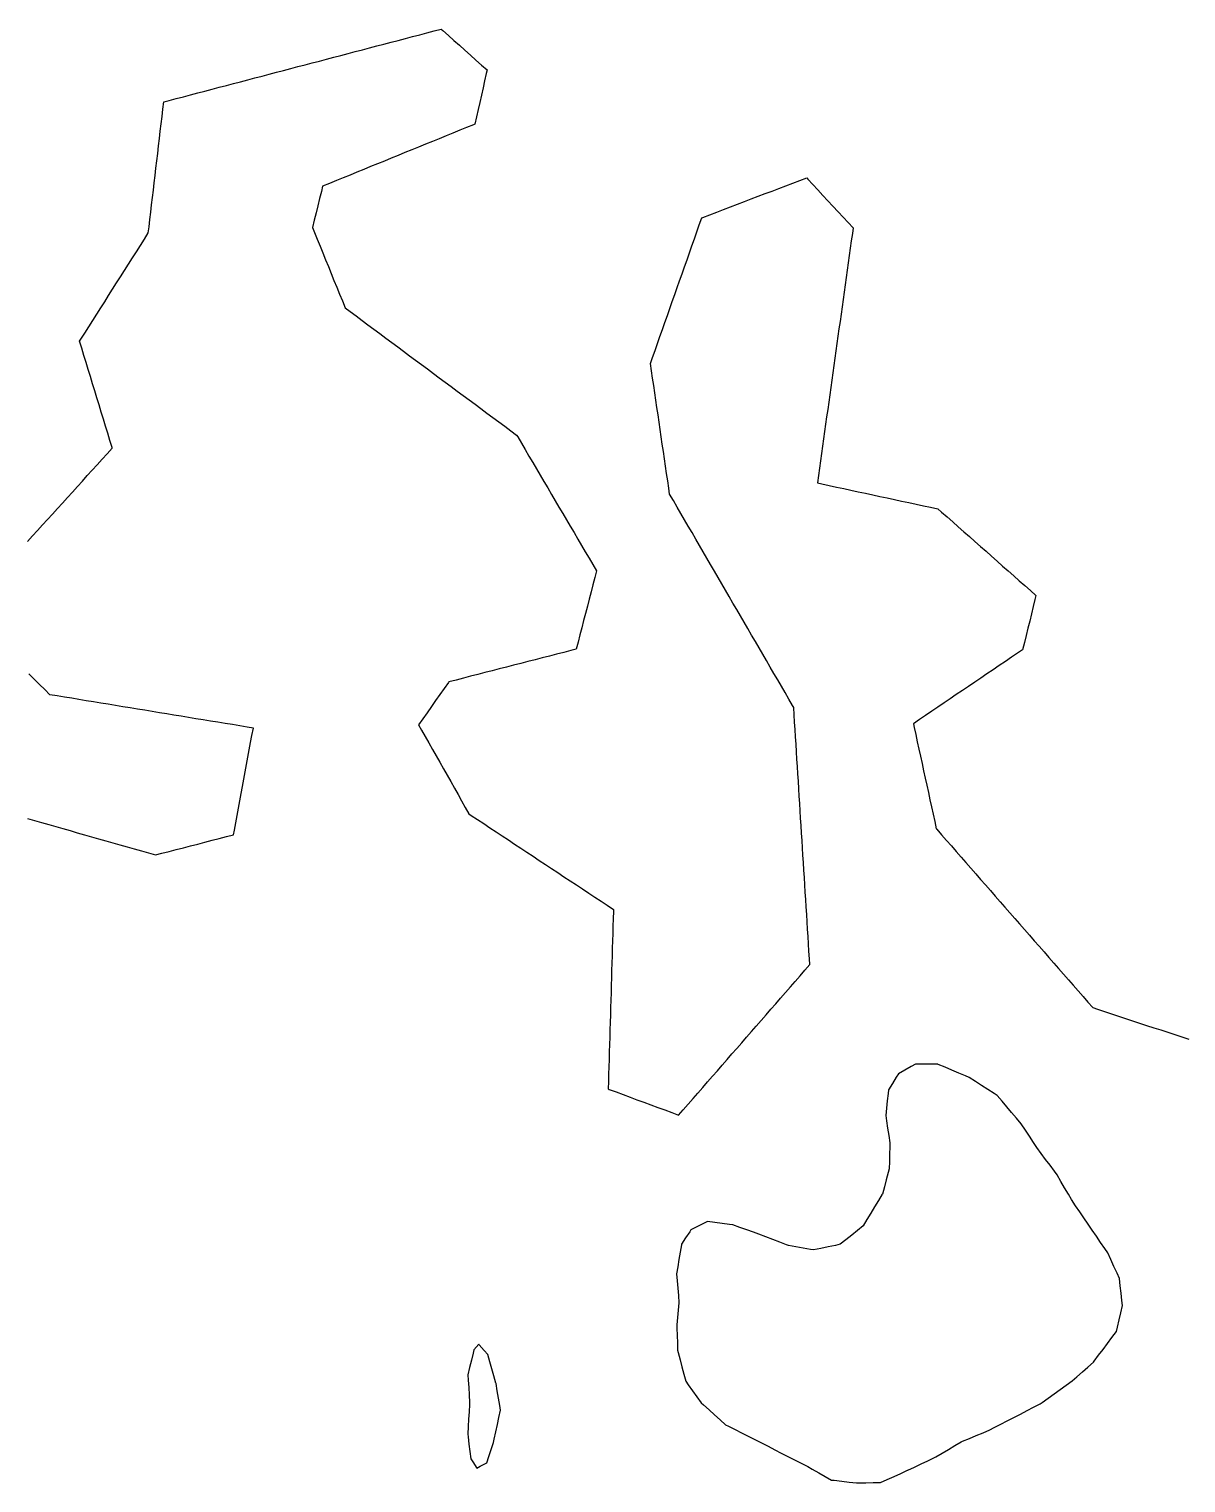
# Model space of a CAD drawing. Header units: millimetres. Extents: x 32 to 3054, y 42 to 5568.
# Drawn here: x 603.6 to 759.8, y 1513.6 to 1709.9 of the extents above; entities that cross this region are included whole.
import ezdxf

# ---------------------------------------------------------------- set-up
doc = ezdxf.new("R2010")
doc.units = ezdxf.units.MM
for name, color, linetype in [('ALL_ISLANDS', 7, 'Continuous'), ('OUTLINE_ISLAND_01', 7, 'Continuous'), ('OUTLINE_ISLAND_07', 7, 'Continuous'), ('OUTLINE_ISLAND_72', 7, 'Continuous')]:
    doc.layers.add(name, color=color, linetype=linetype)

msp = doc.modelspace()

# ---------------------------------------------------------------- linework, layer by layer
at = {"layer": 'ALL_ISLANDS'}
for points in [[(603.3952, 1640.7466), (604.0681, 1641.4864), (604.741, 1642.2261), (605.4138, 1642.9659), (606.0867, 1643.7057), (606.7595, 1644.4454), (607.4324, 1645.1852), (608.1053, 1645.925), (608.7781, 1646.6647), (609.451, 1647.4045), (610.1238, 1648.1443), (610.7967, 1648.884), (611.4696, 1649.6238), (612.1424, 1650.3636), (612.8153, 1651.1034), (613.4881, 1651.8431), (614.161, 1652.5829), (614.8339, 1653.3227), (614.8033, 1653.4228), (614.5118, 1654.3794), (614.2203, 1655.3359), (613.9287, 1656.2925), (613.6372, 1657.249), (613.3456, 1658.2056), (613.0541, 1659.1621), (612.7625, 1660.1187), (612.471, 1661.0753), (612.1794, 1662.0318), (611.8879, 1662.9884), (611.5963, 1663.9449), (611.3048, 1664.9015), (611.0133, 1665.858), (610.7217, 1666.8146), (610.4302, 1667.7712), (610.5968, 1668.0337), (611.1326, 1668.878), (611.6685, 1669.7223), (612.2044, 1670.5666), (612.7402, 1671.4109), (613.2761, 1672.2552), (613.812, 1673.0995), (614.3478, 1673.9438), (614.8837, 1674.7881), (615.4195, 1675.6324), (615.9554, 1676.4767), (616.4913, 1677.321), (617.0271, 1678.1653), (617.563, 1679.0096), (618.0989, 1679.8539), (618.6347, 1680.6982), (619.1706, 1681.5425), (619.7065, 1682.3868), (619.8021, 1683.2002), (619.919, 1684.1933), (620.0358, 1685.1865), (620.1527, 1686.1796), (620.2695, 1687.1728), (620.3864, 1688.1659), (620.5032, 1689.1591), (620.62, 1690.1522), (620.7369, 1691.1454), (620.8537, 1692.1385), (620.9706, 1693.1317), (621.0874, 1694.1248), (621.2042, 1695.118), (621.3211, 1696.1111), (621.4379, 1697.1043), (621.5548, 1698.0974), (621.6716, 1699.0906), (621.7884, 1700.0837), (622.5019, 1700.2708), (623.4692, 1700.5243), (624.4365, 1700.7779), (625.4039, 1701.0314), (626.3712, 1701.285), (627.3385, 1701.5386), (628.3058, 1701.7921), (629.2731, 1702.0457), (630.2404, 1702.2993), (631.2078, 1702.5528), (632.1751, 1702.8064), (633.1424, 1703.06), (634.1097, 1703.3135), (635.077, 1703.5671), (636.0444, 1703.8206), (637.0117, 1704.0742), (637.979, 1704.3278), (638.9463, 1704.5813), (639.9136, 1704.8349), (640.8809, 1705.0885), (641.8483, 1705.342), (642.8156, 1705.5956), (643.7829, 1705.8492), (644.7502, 1706.1027), (645.7175, 1706.3563), (646.6849, 1706.6099), (647.6522, 1706.8634), (648.6195, 1707.117), (649.5868, 1707.3705), (650.5541, 1707.6241), (651.5215, 1707.8777), (652.4888, 1708.1312), (653.4561, 1708.3848), (654.4234, 1708.6384), (655.3907, 1708.8919), (656.358, 1709.1455), (657.3254, 1709.3991), (658.2927, 1709.6526), (659.26, 1709.9062), (659.4754, 1709.7138), (660.2211, 1709.0476), (660.9669, 1708.3813), (661.7126, 1707.7151), (662.4584, 1707.0489), (663.2041, 1706.3826), (663.9499, 1705.7164), (664.6956, 1705.0502), (665.4414, 1704.384), (665.3363, 1703.9124), (665.1188, 1702.9363), (664.9014, 1701.9602), (664.6839, 1700.9842), (664.4665, 1700.0081), (664.249, 1699.032), (664.0316, 1698.0559), (663.8141, 1697.0799), (663.6156, 1696.999), (662.6896, 1696.6214), (661.7636, 1696.2439), (660.8377, 1695.8663), (659.9117, 1695.4888), (658.9857, 1695.1112), (658.0597, 1694.7337), (657.1337, 1694.3561), (656.2077, 1693.9786), (655.2817, 1693.601), (654.3557, 1693.2235), (653.4297, 1692.8459), (652.5037, 1692.4684), (651.5778, 1692.0908), (650.6518, 1691.7133), (649.7258, 1691.3357), (648.7998, 1690.9582), (647.8738, 1690.5806), (646.9478, 1690.2031), (646.0218, 1689.8255), (645.0958, 1689.448), (644.1698, 1689.0704), (643.2438, 1688.6929), (643.0716, 1687.9954), (642.8319, 1687.0246), (642.5921, 1686.0538), (642.3524, 1685.0829), (642.1127, 1684.1121), (641.8729, 1683.1413), (642.146, 1682.4681), (642.522, 1681.5415), (642.898, 1680.6149), (643.274, 1679.6882), (643.65, 1678.7616), (644.0259, 1677.835), (644.4019, 1676.9084), (644.7779, 1675.9817), (645.1539, 1675.0551), (645.5298, 1674.1285), (645.9058, 1673.2018), (646.2818, 1672.2752), (646.9553, 1671.7755), (647.7584, 1671.1796), (648.5614, 1670.5837), (649.3645, 1669.9878), (650.1676, 1669.392), (650.9707, 1668.7961), (651.7737, 1668.2002), (652.5768, 1667.6043), (653.3799, 1667.0084), (654.183, 1666.4126), (654.986, 1665.8167), (655.7891, 1665.2208), (656.5922, 1664.6249), (657.3952, 1664.029), (658.1983, 1663.4331), (659.0014, 1662.8373), (659.8045, 1662.2414), (660.6075, 1661.6455), (661.4106, 1661.0496), (662.2137, 1660.4537), (663.0168, 1659.8579), (663.8198, 1659.262), (664.6229, 1658.6661), (665.426, 1658.0702), (666.229, 1657.4743), (667.0321, 1656.8785), (667.8352, 1656.2826), (668.6383, 1655.6867), (669.4413, 1655.0908), (669.5793, 1654.8564), (670.0864, 1653.9946), (670.5935, 1653.1327), (671.1007, 1652.2708), (671.6078, 1651.409), (672.115, 1650.5471), (672.6221, 1649.6852), (673.1292, 1648.8234), (673.6364, 1647.9615), (674.1435, 1647.0997), (674.6506, 1646.2378), (675.1578, 1645.3759), (675.6649, 1644.5141), (676.1721, 1643.6522), (676.6792, 1642.7903), (677.1863, 1641.9285), (677.6935, 1641.0666), (678.2006, 1640.2047), (678.7078, 1639.3429), (679.2149, 1638.481), (679.722, 1637.6191), (680.2292, 1636.7573), (679.999, 1635.8714), (679.7475, 1634.9036), (679.4959, 1633.9357), (679.2444, 1632.9679), (678.9929, 1632), (678.7414, 1631.0322), (678.4899, 1630.0643), (678.2384, 1629.0964), (677.9868, 1628.1286), (677.7353, 1627.1607), (677.4838, 1626.1929), (676.774, 1626.0109), (675.8053, 1625.7625), (674.8366, 1625.5141), (673.868, 1625.2657), (672.8993, 1625.0173), (671.9307, 1624.7689), (670.962, 1624.5205), (669.9933, 1624.2722), (669.0247, 1624.0238), (668.056, 1623.7754), (667.0874, 1623.527), (666.1187, 1623.2786), (665.15, 1623.0302), (664.1814, 1622.7818), (663.2127, 1622.5334), (662.244, 1622.2851), (661.2754, 1622.0367), (660.3067, 1621.7883), (660.2433, 1621.6991), (659.6634, 1620.8844), (659.0836, 1620.0697), (658.5037, 1619.255), (657.9239, 1618.4403), (657.344, 1617.6256), (656.7641, 1616.8108), (656.1843, 1615.9961), (656.5926, 1615.2756), (657.0856, 1614.4055), (657.5787, 1613.5355), (658.0717, 1612.6655), (658.5647, 1611.7955), (659.0577, 1610.9255), (659.5508, 1610.0555), (660.0438, 1609.1854), (660.5368, 1608.3154), (661.0298, 1607.4454), (661.5228, 1606.5754), (662.0159, 1605.7054), (662.5089, 1604.8354), (663.0019, 1603.9654), (663.3195, 1603.7554), (664.1537, 1603.204), (664.9879, 1602.6525), (665.8221, 1602.1011), (666.6563, 1601.5496), (667.4905, 1600.9981), (668.3247, 1600.4467), (669.1589, 1599.8952), (669.9931, 1599.3438), (670.8273, 1598.7923), (671.6615, 1598.2408), (672.4957, 1597.6894), (673.3299, 1597.1379), (674.1641, 1596.5865), (674.9983, 1596.035), (675.8325, 1595.4835), (676.6667, 1594.9321), (677.5009, 1594.3806), (678.3351, 1593.8292), (679.1693, 1593.2777), (680.0035, 1592.7262), (680.8377, 1592.1748), (681.6719, 1591.6233), (682.5061, 1591.0719), (682.4988, 1590.817), (682.47, 1589.8174), (682.4412, 1588.8178), (682.4125, 1587.8182), (682.3837, 1586.8186), (682.355, 1585.8191), (682.3262, 1584.8195), (682.2974, 1583.8199), (682.2687, 1582.8203), (682.2399, 1581.8207), (682.2112, 1580.8211), (682.1824, 1579.8215), (682.1536, 1578.822), (682.1249, 1577.8224), (682.0961, 1576.8228), (682.0673, 1575.8232), (682.0386, 1574.8236), (682.0098, 1573.824), (681.9811, 1572.8244), (681.9523, 1571.8248), (681.9235, 1570.8253), (681.8948, 1569.8257), (681.866, 1568.8261), (681.8373, 1567.8265), (681.8085, 1566.8269), (681.9419, 1566.7774), (682.8794, 1566.4294), (683.8169, 1566.0814), (684.7544, 1565.7334), (685.6919, 1565.3854), (686.6294, 1565.0374), (687.5669, 1564.6894), (688.5044, 1564.3414), (689.4418, 1563.9934), (690.3793, 1563.6455), (691.3168, 1563.2975), (691.945, 1564.0182), (692.602, 1564.7721), (693.259, 1565.526), (693.916, 1566.2798), (694.573, 1567.0337), (695.2301, 1567.7876), (695.8871, 1568.5415), (696.5441, 1569.2954), (697.2011, 1570.0492), (697.8581, 1570.8031), (698.5151, 1571.557), (699.1722, 1572.3109), (699.8292, 1573.0647), (700.4862, 1573.8186), (701.1432, 1574.5725), (701.8002, 1575.3264), (702.4572, 1576.0802), (703.1142, 1576.8341), (703.7713, 1577.588), (704.4283, 1578.3419), (705.0853, 1579.0958), (705.7423, 1579.8496), (706.3993, 1580.6035), (707.0563, 1581.3574), (707.7133, 1582.1113), (708.3704, 1582.8651), (709.0274, 1583.619), (708.9778, 1584.4115), (708.9154, 1585.4096), (708.8529, 1586.4076), (708.7905, 1587.4057), (708.7281, 1588.4037), (708.6656, 1589.4018), (708.6032, 1590.3998), (708.5408, 1591.3979), (708.4783, 1592.3959), (708.4159, 1593.394), (708.3535, 1594.392), (708.291, 1595.3901), (708.2286, 1596.3881), (708.1662, 1597.3862), (708.1037, 1598.3842), (708.0413, 1599.3823), (707.9789, 1600.3803), (707.9164, 1601.3784), (707.854, 1602.3764), (707.7916, 1603.3745), (707.7291, 1604.3725), (707.6667, 1605.3706), (707.6043, 1606.3686), (707.5418, 1607.3667), (707.4794, 1608.3647), (707.417, 1609.3628), (707.3545, 1610.3608), (707.2921, 1611.3589), (707.2297, 1612.3569), (707.1672, 1613.355), (707.1048, 1614.353), (707.0424, 1615.3511), (706.9799, 1616.3491), (706.9175, 1617.3472), (706.8551, 1618.3452), (706.706, 1618.6013), (706.2028, 1619.4654), (705.6996, 1620.3296), (705.1964, 1621.1938), (704.6932, 1622.0579), (704.19, 1622.9221), (703.6867, 1623.7863), (703.1835, 1624.6504), (702.6803, 1625.5146), (702.1771, 1626.3788), (701.6739, 1627.2429), (701.1707, 1628.1071), (700.6675, 1628.9713), (700.1643, 1629.8354), (699.6611, 1630.6996), (699.1579, 1631.5638), (698.6547, 1632.4279), (698.1515, 1633.2921), (697.6483, 1634.1563), (697.1451, 1635.0205), (696.6419, 1635.8846), (696.1387, 1636.7488), (695.6355, 1637.613), (695.1323, 1638.4771), (694.6291, 1639.3413), (694.1259, 1640.2055), (693.6226, 1641.0696), (693.1194, 1641.9338), (692.6162, 1642.798), (692.113, 1643.6621), (691.6098, 1644.5263), (691.1066, 1645.3905), (690.6034, 1646.2546), (690.1002, 1647.1188), (689.98, 1647.9392), (689.8351, 1648.9287), (689.6901, 1649.9181), (689.5451, 1650.9075), (689.4002, 1651.897), (689.2552, 1652.8864), (689.1103, 1653.8759), (688.9653, 1654.8653), (688.8203, 1655.8547), (688.6754, 1656.8442), (688.5304, 1657.8336), (688.3855, 1658.823), (688.2405, 1659.8125), (688.0956, 1660.8019), (687.9506, 1661.7914), (687.8056, 1662.7808), (687.6607, 1663.7702), (687.5157, 1664.7597), (687.7996, 1665.5664), (688.1315, 1666.5097), (688.4634, 1667.453), (688.7953, 1668.3963), (689.1272, 1669.3396), (689.4591, 1670.2829), (689.791, 1671.2263), (690.123, 1672.1696), (690.4549, 1673.1129), (690.7868, 1674.0562), (691.1187, 1674.9995), (691.4506, 1675.9428), (691.7825, 1676.8861), (692.1144, 1677.8294), (692.4463, 1678.7727), (692.7783, 1679.716), (693.1102, 1680.6594), (693.4421, 1681.6027), (693.774, 1682.546), (694.1059, 1683.4893), (694.4378, 1684.4326), (694.5852, 1684.4886), (695.5198, 1684.8442), (696.4545, 1685.1998), (697.3891, 1685.5554), (698.3238, 1685.9109), (699.2584, 1686.2665), (700.1931, 1686.6221), (701.1277, 1686.9776), (702.0624, 1687.3332), (702.997, 1687.6888), (703.9317, 1688.0443), (704.8663, 1688.3999), (705.801, 1688.7555), (706.7356, 1689.111), (707.6703, 1689.4666), (708.6049, 1689.8222), (708.7568, 1689.6582), (709.4365, 1688.9247), (710.1162, 1688.1912), (710.7958, 1687.4577), (711.4755, 1686.7242), (712.1552, 1685.9907), (712.8349, 1685.2572), (713.5146, 1684.5236), (714.1942, 1683.7901), (714.8739, 1683.0566), (714.7694, 1682.3106), (714.6307, 1681.3203), (714.492, 1680.3299), (714.3533, 1679.3396), (714.2146, 1678.3493), (714.0759, 1677.3589), (713.9372, 1676.3686), (713.7985, 1675.3783), (713.6598, 1674.3879), (713.5211, 1673.3976), (713.3824, 1672.4073), (713.2437, 1671.4169), (713.105, 1670.4266), (712.9663, 1669.4363), (712.8276, 1668.4459), (712.6889, 1667.4556), (712.5502, 1666.4652), (712.4115, 1665.4749), (712.2728, 1664.4846), (712.1341, 1663.4942), (711.9954, 1662.5039), (711.8567, 1661.5136), (711.718, 1660.5232), (711.5793, 1659.5329), (711.4406, 1658.5426), (711.3019, 1657.5522), (711.1632, 1656.5619), (711.0246, 1655.5716), (710.8859, 1654.5812), (710.7472, 1653.5909), (710.6085, 1652.6006), (710.4698, 1651.6102), (710.3311, 1650.6199), (710.1924, 1649.6296), (710.0537, 1648.6392), (710.6709, 1648.5068), (711.6487, 1648.297), (712.6264, 1648.0873), (713.6042, 1647.8775), (714.5819, 1647.6678), (715.5597, 1647.458), (716.5374, 1647.2482), (717.5152, 1647.0385), (718.4929, 1646.8287), (719.4707, 1646.6189), (720.4484, 1646.4092), (721.4262, 1646.1994), (722.4039, 1645.9896), (723.3817, 1645.7799), (724.3594, 1645.5701), (725.3372, 1645.3604), (726.3149, 1645.1506), (726.822, 1644.703), (727.5716, 1644.0412), (728.3213, 1643.3794), (729.071, 1642.7176), (729.8207, 1642.0557), (730.5703, 1641.3939), (731.32, 1640.7321), (732.0697, 1640.0703), (732.8193, 1639.4085), (733.569, 1638.7467), (734.3187, 1638.0849), (735.0684, 1637.4231), (735.818, 1636.7613), (736.5677, 1636.0994), (737.3174, 1635.4376), (738.067, 1634.7758), (738.8167, 1634.114), (739.5664, 1633.4522), (739.4341, 1632.9144), (739.1953, 1631.9434), (738.9564, 1630.9723), (738.7176, 1630.0013), (738.4788, 1629.0302), (738.2399, 1628.0592), (738.0011, 1627.0881), (737.7622, 1626.117), (737.0899, 1625.662), (736.2617, 1625.1016), (735.4335, 1624.5411), (734.6054, 1623.9806), (733.7772, 1623.4202), (732.949, 1622.8597), (732.1208, 1622.2992), (731.2927, 1621.7388), (730.4645, 1621.1783), (729.6363, 1620.6178), (728.8081, 1620.0574), (727.98, 1619.4969), (727.1518, 1618.9364), (726.3236, 1618.376), (725.4954, 1617.8155), (724.6672, 1617.255), (723.8391, 1616.6946), (723.0109, 1616.1341), (723.1183, 1615.6416), (723.3314, 1614.6646), (723.5445, 1613.6876), (723.7576, 1612.7105), (723.9707, 1611.7335), (724.1838, 1610.7565), (724.3969, 1609.7794), (724.61, 1608.8024), (724.8231, 1607.8254), (725.0362, 1606.8484), (725.2493, 1605.8713), (725.4624, 1604.8943), (725.6755, 1603.9173), (725.8886, 1602.9402), (726.1017, 1601.9632), (726.1616, 1601.8948), (726.8202, 1601.1423), (727.4788, 1600.3898), (728.1373, 1599.6373), (728.7959, 1598.8848), (729.4545, 1598.1323), (730.1131, 1597.3797), (730.7717, 1596.6272), (731.4303, 1595.8747), (732.0888, 1595.1222), (732.7474, 1594.3697), (733.406, 1593.6172), (734.0646, 1592.8647), (734.7232, 1592.1122), (735.3817, 1591.3597), (736.0403, 1590.6072), (736.6989, 1589.8546), (737.3575, 1589.1021), (738.0161, 1588.3496), (738.6746, 1587.5971), (739.3332, 1586.8446), (739.9918, 1586.0921), (740.6504, 1585.3396), (741.309, 1584.5871), (741.9676, 1583.8346), (742.6261, 1583.0821), (743.2847, 1582.3295), (743.9433, 1581.577), (744.6019, 1580.8245), (745.2605, 1580.072), (745.919, 1579.3195), (746.5776, 1578.567), (747.2362, 1577.8145), (747.864, 1577.6077), (748.8138, 1577.2948), (749.7636, 1576.982), (750.7134, 1576.6691), (751.6632, 1576.3562), (752.613, 1576.0434), (753.5628, 1575.7305), (754.5126, 1575.4176), (755.4624, 1575.1048), (756.4122, 1574.7919), (757.362, 1574.4791), (758.3118, 1574.1662), (759.2616, 1573.8533), (760.2114, 1573.5405)], [(603.3738, 1603.34), (604.3358, 1603.0668), (605.2977, 1602.7936), (606.2597, 1602.5204), (607.2216, 1602.2472), (608.1836, 1601.974), (609.1455, 1601.7007), (610.1075, 1601.4275), (611.0694, 1601.1543), (612.0314, 1600.8811), (612.9933, 1600.6079), (613.9553, 1600.3347), (614.9172, 1600.0615), (615.8792, 1599.7883), (616.8411, 1599.515), (617.8031, 1599.2418), (618.7651, 1598.9686), (619.727, 1598.6954), (620.689, 1598.4222), (621.5338, 1598.6414), (622.5018, 1598.8925), (623.4697, 1599.1437), (624.4377, 1599.3948), (625.4057, 1599.6459), (626.3736, 1599.8971), (627.3416, 1600.1482), (628.3095, 1600.3993), (629.2775, 1600.6505), (630.2454, 1600.9016), (631.2134, 1601.1527), (631.3303, 1601.7825), (631.5129, 1602.7657), (631.6955, 1603.7489), (631.8781, 1604.7321), (632.0607, 1605.7153), (632.2433, 1606.6985), (632.4259, 1607.6817), (632.6085, 1608.6648), (632.7911, 1609.648), (632.9736, 1610.6312), (633.1562, 1611.6144), (633.3388, 1612.5976), (633.5214, 1613.5808), (633.704, 1614.564), (633.8866, 1615.5472), (633.0414, 1615.6856), (632.0546, 1615.8473), (631.0677, 1616.0089), (630.0809, 1616.1706), (629.094, 1616.3322), (628.1072, 1616.4939), (627.1204, 1616.6556), (626.1335, 1616.8172), (625.1467, 1616.9789), (624.1598, 1617.1405), (623.173, 1617.3022), (622.1861, 1617.4639), (621.1993, 1617.6255), (620.2124, 1617.7872), (619.2256, 1617.9488), (618.2387, 1618.1105), (617.2519, 1618.2721), (616.265, 1618.4338), (615.2782, 1618.5955), (614.2913, 1618.7571), (613.3045, 1618.9188), (612.3177, 1619.0804), (611.3308, 1619.2421), (610.344, 1619.4037), (609.3571, 1619.5654), (608.3703, 1619.7271), (607.3834, 1619.8887), (606.3966, 1620.0504), (605.7098, 1620.7341), (605.0012, 1621.4396), (604.2925, 1622.1451), (603.5838, 1622.8506)]]:
    msp.add_lwpolyline(points, dxfattribs=at)
for points in [[(726.2955, 1570.1688), (725.2955, 1570.1688), (724.2955, 1570.1688), (723.2955, 1570.1688), (722.736, 1569.8568), (721.8626, 1569.3697), (720.9892, 1568.8827), (720.7086, 1568.4252), (720.1858, 1567.5727), (719.663, 1566.7202), (719.6059, 1566.2099), (719.4948, 1565.2161), (719.3836, 1564.2223), (719.2724, 1563.2285), (719.3817, 1562.5209), (719.5343, 1561.5327), (719.6869, 1560.5444), (719.8396, 1559.5561), (719.8272, 1559.035), (719.8035, 1558.0353), (719.7798, 1557.0356), (719.7561, 1556.0358), (719.6191, 1555.5346), (719.3554, 1554.57), (719.0918, 1553.6054), (718.8281, 1552.6408), (718.8194, 1552.6264), (718.3011, 1551.7712), (717.7828, 1550.916), (717.2645, 1550.0608), (716.7462, 1549.2056), (716.2279, 1548.3504), (715.464, 1547.7372), (714.6841, 1547.1113), (713.9043, 1546.4853), (713.1244, 1545.8593), (712.4808, 1545.7213), (711.503, 1545.5116), (710.5252, 1545.3019), (709.5475, 1545.0922), (709.1195, 1545.1678), (708.1348, 1545.3419), (707.15, 1545.516), (706.1653, 1545.6901), (705.8937, 1545.7952), (704.961, 1546.1561), (704.0284, 1546.517), (703.0958, 1546.8779), (702.1632, 1547.2388), (701.4453, 1547.49), (700.5014, 1547.8203), (699.5575, 1548.1506), (698.6137, 1548.4809), (698.1863, 1548.5384), (697.1952, 1548.6717), (696.2042, 1548.8049), (695.2131, 1548.9382), (694.7673, 1548.7119), (693.8756, 1548.2594), (692.9839, 1547.8068), (692.8125, 1547.5522), (692.2542, 1546.7226), (691.6958, 1545.893), (691.6806, 1545.8001), (691.5189, 1544.8133), (691.3571, 1543.8264), (691.1954, 1542.8396), (691.0337, 1541.8527), (691.11, 1540.9275), (691.1921, 1539.9309), (691.2743, 1538.9343), (691.3565, 1537.9377), (691.2644, 1536.9608), (691.1705, 1535.9653), (691.0766, 1534.9697), (691.0882, 1534.5506), (691.1158, 1533.551), (691.1434, 1532.5514), (691.171, 1531.5517), (691.2503, 1531.2497), (691.5043, 1530.2825), (691.7582, 1529.3153), (692.0121, 1528.3481), (692.266, 1527.3808), (692.6209, 1526.8882), (693.2054, 1526.0767), (693.7898, 1525.2653), (694.3743, 1524.4539), (694.6812, 1524.1777), (695.4245, 1523.5088), (696.1679, 1522.8398), (696.9112, 1522.1709), (697.6545, 1521.502), (698.0397, 1521.3065), (698.9314, 1520.854), (699.8232, 1520.4014), (700.7149, 1519.9489), (701.6066, 1519.4964), (702.4984, 1519.0438), (703.3901, 1518.5913), (704.2819, 1518.1387), (705.1736, 1517.6862), (706.0654, 1517.2336), (706.9571, 1516.7811), (707.8488, 1516.3286), (708.7406, 1515.876), (709.3626, 1515.5233), (710.2324, 1515.0299), (711.1023, 1514.5366), (711.9721, 1514.0433), (712.3374, 1514.0003), (713.3305, 1513.8834), (714.3237, 1513.7665), (715.3168, 1513.6496), (715.5792, 1513.6546), (716.579, 1513.6738), (717.5788, 1513.693), (718.5786, 1513.7122), (718.5802, 1513.7129), (719.4922, 1514.123), (720.4042, 1514.5331), (721.3163, 1514.9432), (722.2283, 1515.3533), (722.2644, 1515.3703), (723.1691, 1515.7963), (724.0738, 1516.2224), (724.9785, 1516.6484), (725.8832, 1517.0744), (726.032, 1517.1627), (726.8921, 1517.6728), (727.7522, 1518.1829), (728.6123, 1518.6931), (729.4724, 1519.2032), (729.6589, 1519.2807), (730.5823, 1519.6644), (731.5058, 1520.0481), (732.4292, 1520.4319), (733.3527, 1520.8156), (733.9198, 1521.1099), (734.8074, 1521.5705), (735.695, 1522.0311), (736.5826, 1522.4917), (737.4702, 1522.9522), (738.3578, 1523.4128), (739.2455, 1523.8734), (740.1331, 1524.334), (740.3903, 1524.5165), (741.206, 1525.095), (742.0217, 1525.6735), (742.8374, 1526.252), (743.6531, 1526.8304), (744.4688, 1527.4089), (745.0911, 1527.9644), (745.8371, 1528.6303), (746.5831, 1529.2962), (747.3292, 1529.9621), (747.4191, 1530.082), (748.019, 1530.8821), (748.619, 1531.6821), (749.219, 1532.4821), (749.8189, 1533.2821), (750.4189, 1534.0822), (750.5595, 1534.6792), (750.7889, 1535.6525), (751.0182, 1536.6259), (751.2475, 1537.5992), (751.1731, 1538.2667), (751.0624, 1539.2606), (750.9516, 1540.2544), (750.8409, 1541.2483), (750.5082, 1541.9767), (750.0927, 1542.8863), (749.6772, 1543.7959), (749.2616, 1544.7055), (748.8643, 1545.2882), (748.3009, 1546.1143), (747.7375, 1546.9405), (747.1741, 1547.7667), (746.6107, 1548.5929), (746.0473, 1549.4191), (745.4839, 1550.2453), (744.9205, 1551.0715), (744.3571, 1551.8977), (743.9372, 1552.6275), (743.4385, 1553.4942), (742.9398, 1554.361), (742.4411, 1555.2277), (742.0693, 1555.7261), (741.4713, 1556.5276), (740.8733, 1557.3292), (740.2754, 1558.1307), (739.6774, 1558.9322), (739.2322, 1559.6112), (738.6839, 1560.4475), (738.1355, 1561.2837), (737.5872, 1562.12), (737.5794, 1562.1291), (736.9309, 1562.8904), (736.2825, 1563.6517), (735.6341, 1564.4129), (734.9856, 1565.1742), (734.3372, 1565.9355), (733.9066, 1566.216), (733.0687, 1566.7617), (732.2307, 1567.3075), (731.3928, 1567.8533), (730.5549, 1568.3991), (730.0679, 1568.6014), (729.1445, 1568.9851), (728.221, 1569.3687), (727.2975, 1569.7524), (726.3741, 1570.1361)], [(664.3151, 1532.3759), (663.6643, 1531.6167), (663.5596, 1531.1777), (663.3275, 1530.205), (663.0954, 1529.2323), (662.8633, 1528.2596), (662.9092, 1527.5189), (662.9711, 1526.5208), (663.0331, 1525.5228), (663.095, 1524.5247), (663.0782, 1524.2417), (663.019, 1523.2435), (662.9597, 1522.2452), (662.9005, 1521.247), (662.8413, 1520.2487), (662.8848, 1519.8909), (663.0056, 1518.8983), (663.1264, 1517.9056), (663.2472, 1516.9129), (663.5178, 1516.4897), (664.0566, 1515.6472), (664.5147, 1515.8937), (665.3954, 1516.3675), (665.6826, 1517.2116), (666.0047, 1518.1583), (666.3268, 1519.105), (666.4248, 1519.5608), (666.6351, 1520.5385), (666.8453, 1521.5161), (667.0556, 1522.4937), (667.2658, 1523.4714), (667.1568, 1524.1164), (666.9901, 1525.1024), (666.8234, 1526.0884), (666.6567, 1527.0744), (666.6424, 1527.1249), (666.3705, 1528.0872), (666.0986, 1529.0495), (665.8267, 1530.0118), (665.5547, 1530.9741), (665.0479, 1531.5473), (664.3854, 1532.2964)]]:
    msp.add_lwpolyline(points, close=True, dxfattribs=at)
at = {"layer": 'OUTLINE_ISLAND_01'}
for points in [[(603.3952, 1640.7466), (604.0681, 1641.4864), (604.741, 1642.2261), (605.4138, 1642.9659), (606.0867, 1643.7057), (606.7595, 1644.4454), (607.4324, 1645.1852), (608.1053, 1645.925), (608.7781, 1646.6647), (609.451, 1647.4045), (610.1238, 1648.1443), (610.7967, 1648.884), (611.4696, 1649.6238), (612.1424, 1650.3636), (612.8153, 1651.1034), (613.4881, 1651.8431), (614.161, 1652.5829), (614.8339, 1653.3227), (614.8033, 1653.4228), (614.5118, 1654.3794), (614.2203, 1655.3359), (613.9287, 1656.2925), (613.6372, 1657.249), (613.3456, 1658.2056), (613.0541, 1659.1621), (612.7625, 1660.1187), (612.471, 1661.0753), (612.1794, 1662.0318), (611.8879, 1662.9884), (611.5963, 1663.9449), (611.3048, 1664.9015), (611.0133, 1665.858), (610.7217, 1666.8146), (610.4302, 1667.7712), (610.5968, 1668.0337), (611.1326, 1668.878), (611.6685, 1669.7223), (612.2044, 1670.5666), (612.7402, 1671.4109), (613.2761, 1672.2552), (613.812, 1673.0995), (614.3478, 1673.9438), (614.8837, 1674.7881), (615.4195, 1675.6324), (615.9554, 1676.4767), (616.4913, 1677.321), (617.0271, 1678.1653), (617.563, 1679.0096), (618.0989, 1679.8539), (618.6347, 1680.6982), (619.1706, 1681.5425), (619.7065, 1682.3868), (619.8021, 1683.2002), (619.919, 1684.1933), (620.0358, 1685.1865), (620.1527, 1686.1796), (620.2695, 1687.1728), (620.3864, 1688.1659), (620.5032, 1689.1591), (620.62, 1690.1522), (620.7369, 1691.1454), (620.8537, 1692.1385), (620.9706, 1693.1317), (621.0874, 1694.1248), (621.2042, 1695.118), (621.3211, 1696.1111), (621.4379, 1697.1043), (621.5548, 1698.0974), (621.6716, 1699.0906), (621.7884, 1700.0837), (622.5019, 1700.2708), (623.4692, 1700.5243), (624.4365, 1700.7779), (625.4039, 1701.0314), (626.3712, 1701.285), (627.3385, 1701.5386), (628.3058, 1701.7921), (629.2731, 1702.0457), (630.2404, 1702.2993), (631.2078, 1702.5528), (632.1751, 1702.8064), (633.1424, 1703.06), (634.1097, 1703.3135), (635.077, 1703.5671), (636.0444, 1703.8206), (637.0117, 1704.0742), (637.979, 1704.3278), (638.9463, 1704.5813), (639.9136, 1704.8349), (640.8809, 1705.0885), (641.8483, 1705.342), (642.8156, 1705.5956), (643.7829, 1705.8492), (644.7502, 1706.1027), (645.7175, 1706.3563), (646.6849, 1706.6099), (647.6522, 1706.8634), (648.6195, 1707.117), (649.5868, 1707.3705), (650.5541, 1707.6241), (651.5215, 1707.8777), (652.4888, 1708.1312), (653.4561, 1708.3848), (654.4234, 1708.6384), (655.3907, 1708.8919), (656.358, 1709.1455), (657.3254, 1709.3991), (658.2927, 1709.6526), (659.26, 1709.9062), (659.4754, 1709.7138), (660.2211, 1709.0476), (660.9669, 1708.3813), (661.7126, 1707.7151), (662.4584, 1707.0489), (663.2041, 1706.3826), (663.9499, 1705.7164), (664.6956, 1705.0502), (665.4414, 1704.384), (665.3363, 1703.9124), (665.1188, 1702.9363), (664.9014, 1701.9602), (664.6839, 1700.9842), (664.4665, 1700.0081), (664.249, 1699.032), (664.0316, 1698.0559), (663.8141, 1697.0799), (663.6156, 1696.999), (662.6896, 1696.6214), (661.7636, 1696.2439), (660.8377, 1695.8663), (659.9117, 1695.4888), (658.9857, 1695.1112), (658.0597, 1694.7337), (657.1337, 1694.3561), (656.2077, 1693.9786), (655.2817, 1693.601), (654.3557, 1693.2235), (653.4297, 1692.8459), (652.5037, 1692.4684), (651.5778, 1692.0908), (650.6518, 1691.7133), (649.7258, 1691.3357), (648.7998, 1690.9582), (647.8738, 1690.5806), (646.9478, 1690.2031), (646.0218, 1689.8255), (645.0958, 1689.448), (644.1698, 1689.0704), (643.2438, 1688.6929), (643.0716, 1687.9954), (642.8319, 1687.0246), (642.5921, 1686.0538), (642.3524, 1685.0829), (642.1127, 1684.1121), (641.8729, 1683.1413), (642.146, 1682.4681), (642.522, 1681.5415), (642.898, 1680.6149), (643.274, 1679.6882), (643.65, 1678.7616), (644.0259, 1677.835), (644.4019, 1676.9084), (644.7779, 1675.9817), (645.1539, 1675.0551), (645.5298, 1674.1285), (645.9058, 1673.2018), (646.2818, 1672.2752), (646.9553, 1671.7755), (647.7584, 1671.1796), (648.5614, 1670.5837), (649.3645, 1669.9878), (650.1676, 1669.392), (650.9707, 1668.7961), (651.7737, 1668.2002), (652.5768, 1667.6043), (653.3799, 1667.0084), (654.183, 1666.4126), (654.986, 1665.8167), (655.7891, 1665.2208), (656.5922, 1664.6249), (657.3952, 1664.029), (658.1983, 1663.4331), (659.0014, 1662.8373), (659.8045, 1662.2414), (660.6075, 1661.6455), (661.4106, 1661.0496), (662.2137, 1660.4537), (663.0168, 1659.8579), (663.8198, 1659.262), (664.6229, 1658.6661), (665.426, 1658.0702), (666.229, 1657.4743), (667.0321, 1656.8785), (667.8352, 1656.2826), (668.6383, 1655.6867), (669.4413, 1655.0908), (669.5793, 1654.8564), (670.0864, 1653.9946), (670.5935, 1653.1327), (671.1007, 1652.2708), (671.6078, 1651.409), (672.115, 1650.5471), (672.6221, 1649.6852), (673.1292, 1648.8234), (673.6364, 1647.9615), (674.1435, 1647.0997), (674.6506, 1646.2378), (675.1578, 1645.3759), (675.6649, 1644.5141), (676.1721, 1643.6522), (676.6792, 1642.7903), (677.1863, 1641.9285), (677.6935, 1641.0666), (678.2006, 1640.2047), (678.7078, 1639.3429), (679.2149, 1638.481), (679.722, 1637.6191), (680.2292, 1636.7573), (679.999, 1635.8714), (679.7475, 1634.9036), (679.4959, 1633.9357), (679.2444, 1632.9679), (678.9929, 1632), (678.7414, 1631.0322), (678.4899, 1630.0643), (678.2384, 1629.0964), (677.9868, 1628.1286), (677.7353, 1627.1607), (677.4838, 1626.1929), (676.774, 1626.0109), (675.8053, 1625.7625), (674.8366, 1625.5141), (673.868, 1625.2657), (672.8993, 1625.0173), (671.9307, 1624.7689), (670.962, 1624.5205), (669.9933, 1624.2722), (669.0247, 1624.0238), (668.056, 1623.7754), (667.0874, 1623.527), (666.1187, 1623.2786), (665.15, 1623.0302), (664.1814, 1622.7818), (663.2127, 1622.5334), (662.244, 1622.2851), (661.2754, 1622.0367), (660.3067, 1621.7883), (660.2433, 1621.6991), (659.6634, 1620.8844), (659.0836, 1620.0697), (658.5037, 1619.255), (657.9239, 1618.4403), (657.344, 1617.6256), (656.7641, 1616.8108), (656.1843, 1615.9961), (656.5926, 1615.2756), (657.0856, 1614.4055), (657.5787, 1613.5355), (658.0717, 1612.6655), (658.5647, 1611.7955), (659.0577, 1610.9255), (659.5508, 1610.0555), (660.0438, 1609.1854), (660.5368, 1608.3154), (661.0298, 1607.4454), (661.5228, 1606.5754), (662.0159, 1605.7054), (662.5089, 1604.8354), (663.0019, 1603.9654), (663.3195, 1603.7554), (664.1537, 1603.204), (664.9879, 1602.6525), (665.8221, 1602.1011), (666.6563, 1601.5496), (667.4905, 1600.9981), (668.3247, 1600.4467), (669.1589, 1599.8952), (669.9931, 1599.3438), (670.8273, 1598.7923), (671.6615, 1598.2408), (672.4957, 1597.6894), (673.3299, 1597.1379), (674.1641, 1596.5865), (674.9983, 1596.035), (675.8325, 1595.4835), (676.6667, 1594.9321), (677.5009, 1594.3806), (678.3351, 1593.8292), (679.1693, 1593.2777), (680.0035, 1592.7262), (680.8377, 1592.1748), (681.6719, 1591.6233), (682.5061, 1591.0719), (682.4988, 1590.817), (682.47, 1589.8174), (682.4412, 1588.8178), (682.4125, 1587.8182), (682.3837, 1586.8186), (682.355, 1585.8191), (682.3262, 1584.8195), (682.2974, 1583.8199), (682.2687, 1582.8203), (682.2399, 1581.8207), (682.2112, 1580.8211), (682.1824, 1579.8215), (682.1536, 1578.822), (682.1249, 1577.8224), (682.0961, 1576.8228), (682.0673, 1575.8232), (682.0386, 1574.8236), (682.0098, 1573.824), (681.9811, 1572.8244), (681.9523, 1571.8248), (681.9235, 1570.8253), (681.8948, 1569.8257), (681.866, 1568.8261), (681.8373, 1567.8265), (681.8085, 1566.8269), (681.9419, 1566.7774), (682.8794, 1566.4294), (683.8169, 1566.0814), (684.7544, 1565.7334), (685.6919, 1565.3854), (686.6294, 1565.0374), (687.5669, 1564.6894), (688.5044, 1564.3414), (689.4418, 1563.9934), (690.3793, 1563.6455), (691.3168, 1563.2975), (691.945, 1564.0182), (692.602, 1564.7721), (693.259, 1565.526), (693.916, 1566.2798), (694.573, 1567.0337), (695.2301, 1567.7876), (695.8871, 1568.5415), (696.5441, 1569.2954), (697.2011, 1570.0492), (697.8581, 1570.8031), (698.5151, 1571.557), (699.1722, 1572.3109), (699.8292, 1573.0647), (700.4862, 1573.8186), (701.1432, 1574.5725), (701.8002, 1575.3264), (702.4572, 1576.0802), (703.1142, 1576.8341), (703.7713, 1577.588), (704.4283, 1578.3419), (705.0853, 1579.0958), (705.7423, 1579.8496), (706.3993, 1580.6035), (707.0563, 1581.3574), (707.7133, 1582.1113), (708.3704, 1582.8651), (709.0274, 1583.619), (708.9778, 1584.4115), (708.9154, 1585.4096), (708.8529, 1586.4076), (708.7905, 1587.4057), (708.7281, 1588.4037), (708.6656, 1589.4018), (708.6032, 1590.3998), (708.5408, 1591.3979), (708.4783, 1592.3959), (708.4159, 1593.394), (708.3535, 1594.392), (708.291, 1595.3901), (708.2286, 1596.3881), (708.1662, 1597.3862), (708.1037, 1598.3842), (708.0413, 1599.3823), (707.9789, 1600.3803), (707.9164, 1601.3784), (707.854, 1602.3764), (707.7916, 1603.3745), (707.7291, 1604.3725), (707.6667, 1605.3706), (707.6043, 1606.3686), (707.5418, 1607.3667), (707.4794, 1608.3647), (707.417, 1609.3628), (707.3545, 1610.3608), (707.2921, 1611.3589), (707.2297, 1612.3569), (707.1672, 1613.355), (707.1048, 1614.353), (707.0424, 1615.3511), (706.9799, 1616.3491), (706.9175, 1617.3472), (706.8551, 1618.3452), (706.706, 1618.6013), (706.2028, 1619.4654), (705.6996, 1620.3296), (705.1964, 1621.1938), (704.6932, 1622.0579), (704.19, 1622.9221), (703.6867, 1623.7863), (703.1835, 1624.6504), (702.6803, 1625.5146), (702.1771, 1626.3788), (701.6739, 1627.2429), (701.1707, 1628.1071), (700.6675, 1628.9713), (700.1643, 1629.8354), (699.6611, 1630.6996), (699.1579, 1631.5638), (698.6547, 1632.4279), (698.1515, 1633.2921), (697.6483, 1634.1563), (697.1451, 1635.0205), (696.6419, 1635.8846), (696.1387, 1636.7488), (695.6355, 1637.613), (695.1323, 1638.4771), (694.6291, 1639.3413), (694.1259, 1640.2055), (693.6226, 1641.0696), (693.1194, 1641.9338), (692.6162, 1642.798), (692.113, 1643.6621), (691.6098, 1644.5263), (691.1066, 1645.3905), (690.6034, 1646.2546), (690.1002, 1647.1188), (689.98, 1647.9392), (689.8351, 1648.9287), (689.6901, 1649.9181), (689.5451, 1650.9075), (689.4002, 1651.897), (689.2552, 1652.8864), (689.1103, 1653.8759), (688.9653, 1654.8653), (688.8203, 1655.8547), (688.6754, 1656.8442), (688.5304, 1657.8336), (688.3855, 1658.823), (688.2405, 1659.8125), (688.0956, 1660.8019), (687.9506, 1661.7914), (687.8056, 1662.7808), (687.6607, 1663.7702), (687.5157, 1664.7597), (687.7996, 1665.5664), (688.1315, 1666.5097), (688.4634, 1667.453), (688.7953, 1668.3963), (689.1272, 1669.3396), (689.4591, 1670.2829), (689.791, 1671.2263), (690.123, 1672.1696), (690.4549, 1673.1129), (690.7868, 1674.0562), (691.1187, 1674.9995), (691.4506, 1675.9428), (691.7825, 1676.8861), (692.1144, 1677.8294), (692.4463, 1678.7727), (692.7783, 1679.716), (693.1102, 1680.6594), (693.4421, 1681.6027), (693.774, 1682.546), (694.1059, 1683.4893), (694.4378, 1684.4326), (694.5852, 1684.4886), (695.5198, 1684.8442), (696.4545, 1685.1998), (697.3891, 1685.5554), (698.3238, 1685.9109), (699.2584, 1686.2665), (700.1931, 1686.6221), (701.1277, 1686.9776), (702.0624, 1687.3332), (702.997, 1687.6888), (703.9317, 1688.0443), (704.8663, 1688.3999), (705.801, 1688.7555), (706.7356, 1689.111), (707.6703, 1689.4666), (708.6049, 1689.8222), (708.7568, 1689.6582), (709.4365, 1688.9247), (710.1162, 1688.1912), (710.7958, 1687.4577), (711.4755, 1686.7242), (712.1552, 1685.9907), (712.8349, 1685.2572), (713.5146, 1684.5236), (714.1942, 1683.7901), (714.8739, 1683.0566), (714.7694, 1682.3106), (714.6307, 1681.3203), (714.492, 1680.3299), (714.3533, 1679.3396), (714.2146, 1678.3493), (714.0759, 1677.3589), (713.9372, 1676.3686), (713.7985, 1675.3783), (713.6598, 1674.3879), (713.5211, 1673.3976), (713.3824, 1672.4073), (713.2437, 1671.4169), (713.105, 1670.4266), (712.9663, 1669.4363), (712.8276, 1668.4459), (712.6889, 1667.4556), (712.5502, 1666.4652), (712.4115, 1665.4749), (712.2728, 1664.4846), (712.1341, 1663.4942), (711.9954, 1662.5039), (711.8567, 1661.5136), (711.718, 1660.5232), (711.5793, 1659.5329), (711.4406, 1658.5426), (711.3019, 1657.5522), (711.1632, 1656.5619), (711.0246, 1655.5716), (710.8859, 1654.5812), (710.7472, 1653.5909), (710.6085, 1652.6006), (710.4698, 1651.6102), (710.3311, 1650.6199), (710.1924, 1649.6296), (710.0537, 1648.6392), (710.6709, 1648.5068), (711.6487, 1648.297), (712.6264, 1648.0873), (713.6042, 1647.8775), (714.5819, 1647.6678), (715.5597, 1647.458), (716.5374, 1647.2482), (717.5152, 1647.0385), (718.4929, 1646.8287), (719.4707, 1646.6189), (720.4484, 1646.4092), (721.4262, 1646.1994), (722.4039, 1645.9896), (723.3817, 1645.7799), (724.3594, 1645.5701), (725.3372, 1645.3604), (726.3149, 1645.1506), (726.822, 1644.703), (727.5716, 1644.0412), (728.3213, 1643.3794), (729.071, 1642.7176), (729.8207, 1642.0557), (730.5703, 1641.3939), (731.32, 1640.7321), (732.0697, 1640.0703), (732.8193, 1639.4085), (733.569, 1638.7467), (734.3187, 1638.0849), (735.0684, 1637.4231), (735.818, 1636.7613), (736.5677, 1636.0994), (737.3174, 1635.4376), (738.067, 1634.7758), (738.8167, 1634.114), (739.5664, 1633.4522), (739.4341, 1632.9144), (739.1953, 1631.9434), (738.9564, 1630.9723), (738.7176, 1630.0013), (738.4788, 1629.0302), (738.2399, 1628.0592), (738.0011, 1627.0881), (737.7622, 1626.117), (737.0899, 1625.662), (736.2617, 1625.1016), (735.4335, 1624.5411), (734.6054, 1623.9806), (733.7772, 1623.4202), (732.949, 1622.8597), (732.1208, 1622.2992), (731.2927, 1621.7388), (730.4645, 1621.1783), (729.6363, 1620.6178), (728.8081, 1620.0574), (727.98, 1619.4969), (727.1518, 1618.9364), (726.3236, 1618.376), (725.4954, 1617.8155), (724.6672, 1617.255), (723.8391, 1616.6946), (723.0109, 1616.1341), (723.1183, 1615.6416), (723.3314, 1614.6646), (723.5445, 1613.6876), (723.7576, 1612.7105), (723.9707, 1611.7335), (724.1838, 1610.7565), (724.3969, 1609.7794), (724.61, 1608.8024), (724.8231, 1607.8254), (725.0362, 1606.8484), (725.2493, 1605.8713), (725.4624, 1604.8943), (725.6755, 1603.9173), (725.8886, 1602.9402), (726.1017, 1601.9632), (726.1616, 1601.8948), (726.8202, 1601.1423), (727.4788, 1600.3898), (728.1373, 1599.6373), (728.7959, 1598.8848), (729.4545, 1598.1323), (730.1131, 1597.3797), (730.7717, 1596.6272), (731.4303, 1595.8747), (732.0888, 1595.1222), (732.7474, 1594.3697), (733.406, 1593.6172), (734.0646, 1592.8647), (734.7232, 1592.1122), (735.3817, 1591.3597), (736.0403, 1590.6072), (736.6989, 1589.8546), (737.3575, 1589.1021), (738.0161, 1588.3496), (738.6746, 1587.5971), (739.3332, 1586.8446), (739.9918, 1586.0921), (740.6504, 1585.3396), (741.309, 1584.5871), (741.9676, 1583.8346), (742.6261, 1583.0821), (743.2847, 1582.3295), (743.9433, 1581.577), (744.6019, 1580.8245), (745.2605, 1580.072), (745.919, 1579.3195), (746.5776, 1578.567), (747.2362, 1577.8145), (747.864, 1577.6077), (748.8138, 1577.2948), (749.7636, 1576.982), (750.7134, 1576.6691), (751.6632, 1576.3562), (752.613, 1576.0434), (753.5628, 1575.7305), (754.5126, 1575.4176), (755.4624, 1575.1048), (756.4122, 1574.7919), (757.362, 1574.4791), (758.3118, 1574.1662), (759.2616, 1573.8533), (760.2114, 1573.5405)], [(603.3738, 1603.34), (604.3358, 1603.0668), (605.2977, 1602.7936), (606.2597, 1602.5204), (607.2216, 1602.2472), (608.1836, 1601.974), (609.1455, 1601.7007), (610.1075, 1601.4275), (611.0694, 1601.1543), (612.0314, 1600.8811), (612.9933, 1600.6079), (613.9553, 1600.3347), (614.9172, 1600.0615), (615.8792, 1599.7883), (616.8411, 1599.515), (617.8031, 1599.2418), (618.7651, 1598.9686), (619.727, 1598.6954), (620.689, 1598.4222), (621.5338, 1598.6414), (622.5018, 1598.8925), (623.4697, 1599.1437), (624.4377, 1599.3948), (625.4057, 1599.6459), (626.3736, 1599.8971), (627.3416, 1600.1482), (628.3095, 1600.3993), (629.2775, 1600.6505), (630.2454, 1600.9016), (631.2134, 1601.1527), (631.3303, 1601.7825), (631.5129, 1602.7657), (631.6955, 1603.7489), (631.8781, 1604.7321), (632.0607, 1605.7153), (632.2433, 1606.6985), (632.4259, 1607.6817), (632.6085, 1608.6648), (632.7911, 1609.648), (632.9736, 1610.6312), (633.1562, 1611.6144), (633.3388, 1612.5976), (633.5214, 1613.5808), (633.704, 1614.564), (633.8866, 1615.5472), (633.0414, 1615.6856), (632.0546, 1615.8473), (631.0677, 1616.0089), (630.0809, 1616.1706), (629.094, 1616.3322), (628.1072, 1616.4939), (627.1204, 1616.6556), (626.1335, 1616.8172), (625.1467, 1616.9789), (624.1598, 1617.1405), (623.173, 1617.3022), (622.1861, 1617.4639), (621.1993, 1617.6255), (620.2124, 1617.7872), (619.2256, 1617.9488), (618.2387, 1618.1105), (617.2519, 1618.2721), (616.265, 1618.4338), (615.2782, 1618.5955), (614.2913, 1618.7571), (613.3045, 1618.9188), (612.3177, 1619.0804), (611.3308, 1619.2421), (610.344, 1619.4037), (609.3571, 1619.5654), (608.3703, 1619.7271), (607.3834, 1619.8887), (606.3966, 1620.0504), (605.7098, 1620.7341), (605.0012, 1621.4396), (604.2925, 1622.1451), (603.5838, 1622.8506)]]:
    msp.add_lwpolyline(points, dxfattribs=at)
at = {"layer": 'OUTLINE_ISLAND_07'}
msp.add_lwpolyline([(726.2955, 1570.1688), (725.2955, 1570.1688), (724.2955, 1570.1688), (723.2955, 1570.1688), (722.736, 1569.8568), (721.8626, 1569.3697), (720.9892, 1568.8827), (720.7086, 1568.4252), (720.1858, 1567.5727), (719.663, 1566.7202), (719.6059, 1566.2099), (719.4948, 1565.2161), (719.3836, 1564.2223), (719.2724, 1563.2285), (719.3817, 1562.5209), (719.5343, 1561.5327), (719.6869, 1560.5444), (719.8396, 1559.5561), (719.8272, 1559.035), (719.8035, 1558.0353), (719.7798, 1557.0356), (719.7561, 1556.0358), (719.6191, 1555.5346), (719.3554, 1554.57), (719.0918, 1553.6054), (718.8281, 1552.6408), (718.8194, 1552.6264), (718.3011, 1551.7712), (717.7828, 1550.916), (717.2645, 1550.0608), (716.7462, 1549.2056), (716.2279, 1548.3504), (715.464, 1547.7372), (714.6841, 1547.1113), (713.9043, 1546.4853), (713.1244, 1545.8593), (712.4808, 1545.7213), (711.503, 1545.5116), (710.5252, 1545.3019), (709.5475, 1545.0922), (709.1195, 1545.1678), (708.1348, 1545.3419), (707.15, 1545.516), (706.1653, 1545.6901), (705.8937, 1545.7952), (704.961, 1546.1561), (704.0284, 1546.517), (703.0958, 1546.8779), (702.1632, 1547.2388), (701.4453, 1547.49), (700.5014, 1547.8203), (699.5575, 1548.1506), (698.6137, 1548.4809), (698.1863, 1548.5384), (697.1952, 1548.6717), (696.2042, 1548.8049), (695.2131, 1548.9382), (694.7673, 1548.7119), (693.8756, 1548.2594), (692.9839, 1547.8068), (692.8125, 1547.5522), (692.2542, 1546.7226), (691.6958, 1545.893), (691.6806, 1545.8001), (691.5189, 1544.8133), (691.3571, 1543.8264), (691.1954, 1542.8396), (691.0337, 1541.8527), (691.11, 1540.9275), (691.1921, 1539.9309), (691.2743, 1538.9343), (691.3565, 1537.9377), (691.2644, 1536.9608), (691.1705, 1535.9653), (691.0766, 1534.9697), (691.0882, 1534.5506), (691.1158, 1533.551), (691.1434, 1532.5514), (691.171, 1531.5517), (691.2503, 1531.2497), (691.5043, 1530.2825), (691.7582, 1529.3153), (692.0121, 1528.3481), (692.266, 1527.3808), (692.6209, 1526.8882), (693.2054, 1526.0767), (693.7898, 1525.2653), (694.3743, 1524.4539), (694.6812, 1524.1777), (695.4245, 1523.5088), (696.1679, 1522.8398), (696.9112, 1522.1709), (697.6545, 1521.502), (698.0397, 1521.3065), (698.9314, 1520.854), (699.8232, 1520.4014), (700.7149, 1519.9489), (701.6066, 1519.4964), (702.4984, 1519.0438), (703.3901, 1518.5913), (704.2819, 1518.1387), (705.1736, 1517.6862), (706.0654, 1517.2336), (706.9571, 1516.7811), (707.8488, 1516.3286), (708.7406, 1515.876), (709.3626, 1515.5233), (710.2324, 1515.0299), (711.1023, 1514.5366), (711.9721, 1514.0433), (712.3374, 1514.0003), (713.3305, 1513.8834), (714.3237, 1513.7665), (715.3168, 1513.6496), (715.5792, 1513.6546), (716.579, 1513.6738), (717.5788, 1513.693), (718.5786, 1513.7122), (718.5802, 1513.7129), (719.4922, 1514.123), (720.4042, 1514.5331), (721.3163, 1514.9432), (722.2283, 1515.3533), (722.2644, 1515.3703), (723.1691, 1515.7963), (724.0738, 1516.2224), (724.9785, 1516.6484), (725.8832, 1517.0744), (726.032, 1517.1627), (726.8921, 1517.6728), (727.7522, 1518.1829), (728.6123, 1518.6931), (729.4724, 1519.2032), (729.6589, 1519.2807), (730.5823, 1519.6644), (731.5058, 1520.0481), (732.4292, 1520.4319), (733.3527, 1520.8156), (733.9198, 1521.1099), (734.8074, 1521.5705), (735.695, 1522.0311), (736.5826, 1522.4917), (737.4702, 1522.9522), (738.3578, 1523.4128), (739.2455, 1523.8734), (740.1331, 1524.334), (740.3903, 1524.5165), (741.206, 1525.095), (742.0217, 1525.6735), (742.8374, 1526.252), (743.6531, 1526.8304), (744.4688, 1527.4089), (745.0911, 1527.9644), (745.8371, 1528.6303), (746.5831, 1529.2962), (747.3292, 1529.9621), (747.4191, 1530.082), (748.019, 1530.8821), (748.619, 1531.6821), (749.219, 1532.4821), (749.8189, 1533.2821), (750.4189, 1534.0822), (750.5595, 1534.6792), (750.7889, 1535.6525), (751.0182, 1536.6259), (751.2475, 1537.5992), (751.1731, 1538.2667), (751.0624, 1539.2606), (750.9516, 1540.2544), (750.8409, 1541.2483), (750.5082, 1541.9767), (750.0927, 1542.8863), (749.6772, 1543.7959), (749.2616, 1544.7055), (748.8643, 1545.2882), (748.3009, 1546.1143), (747.7375, 1546.9405), (747.1741, 1547.7667), (746.6107, 1548.5929), (746.0473, 1549.4191), (745.4839, 1550.2453), (744.9205, 1551.0715), (744.3571, 1551.8977), (743.9372, 1552.6275), (743.4385, 1553.4942), (742.9398, 1554.361), (742.4411, 1555.2277), (742.0693, 1555.7261), (741.4713, 1556.5276), (740.8733, 1557.3292), (740.2754, 1558.1307), (739.6774, 1558.9322), (739.2322, 1559.6112), (738.6839, 1560.4475), (738.1355, 1561.2837), (737.5872, 1562.12), (737.5794, 1562.1291), (736.9309, 1562.8904), (736.2825, 1563.6517), (735.6341, 1564.4129), (734.9856, 1565.1742), (734.3372, 1565.9355), (733.9066, 1566.216), (733.0687, 1566.7617), (732.2307, 1567.3075), (731.3928, 1567.8533), (730.5549, 1568.3991), (730.0679, 1568.6014), (729.1445, 1568.9851), (728.221, 1569.3687), (727.2975, 1569.7524), (726.3741, 1570.1361)], close=True, dxfattribs=at)
at = {"layer": 'OUTLINE_ISLAND_72'}
msp.add_lwpolyline([(664.3151, 1532.3759), (663.6643, 1531.6167), (663.5596, 1531.1777), (663.3275, 1530.205), (663.0954, 1529.2323), (662.8633, 1528.2596), (662.9092, 1527.5189), (662.9711, 1526.5208), (663.0331, 1525.5228), (663.095, 1524.5247), (663.0782, 1524.2417), (663.019, 1523.2435), (662.9597, 1522.2452), (662.9005, 1521.247), (662.8413, 1520.2487), (662.8848, 1519.8909), (663.0056, 1518.8983), (663.1264, 1517.9056), (663.2472, 1516.9129), (663.5178, 1516.4897), (664.0566, 1515.6472), (664.5147, 1515.8937), (665.3954, 1516.3675), (665.6826, 1517.2116), (666.0047, 1518.1583), (666.3268, 1519.105), (666.4248, 1519.5608), (666.6351, 1520.5385), (666.8453, 1521.5161), (667.0556, 1522.4937), (667.2658, 1523.4714), (667.1568, 1524.1164), (666.9901, 1525.1024), (666.8234, 1526.0884), (666.6567, 1527.0744), (666.6424, 1527.1249), (666.3705, 1528.0872), (666.0986, 1529.0495), (665.8267, 1530.0118), (665.5547, 1530.9741), (665.0479, 1531.5473), (664.3854, 1532.2964)], close=True, dxfattribs=at)

doc.saveas('drawing.dxf')
